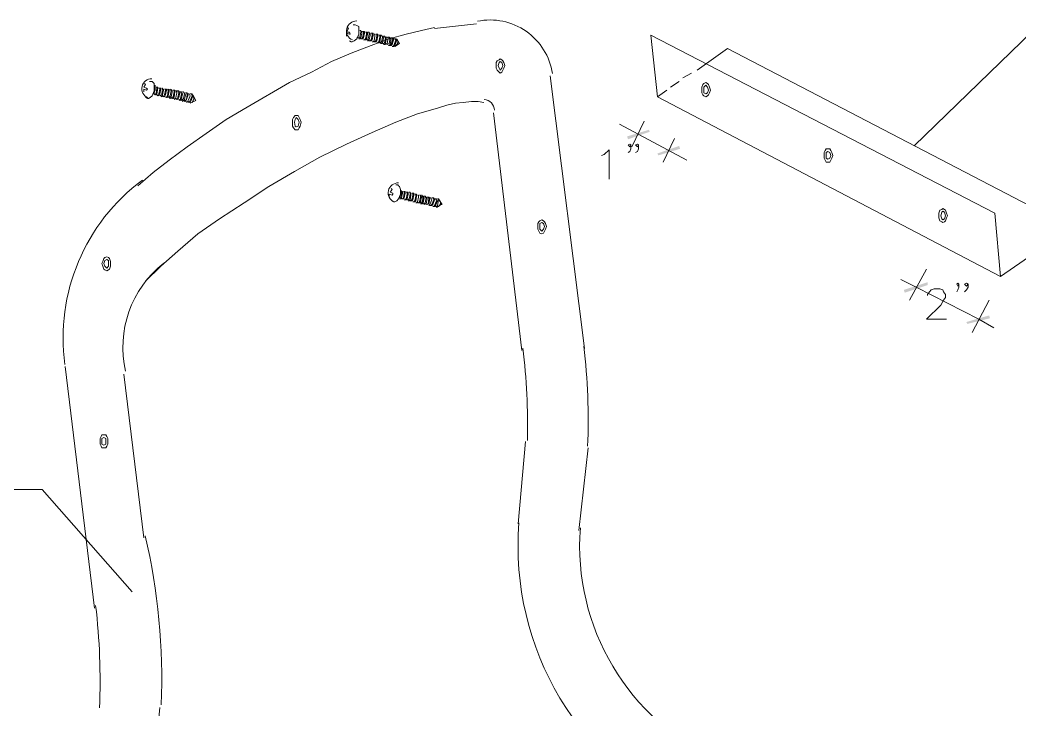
# Model space of a CAD drawing. Header units: inches. Extents: x 0.22 to 6.49, y 0.27 to 4.47.
# Drawn here: x 0.944 to 1.658, y 3.007 to 3.499 of the extents above; entities that cross this region are included whole.
import ezdxf

# ---------------------------------------------------------------- set-up
doc = ezdxf.new("R2010")
doc.units = ezdxf.units.IN
doc.header["$MEASUREMENT"] = 0
doc.layers.add('PDF_PDF11_PDF7_PDF9_0', color=7, linetype='Continuous')
doc.layers.add('PDF_PDF11_PDF7_PDF9_COTAS-01', color=7, linetype='Continuous')

msp = doc.modelspace()

# ---------------------------------------------------------------- linework, layer by layer
at = {"layer": 'PDF_PDF11_PDF7_PDF9_0', "lineweight": 18}
for points in [[(1.23967, 3.49364), (1.2302, 3.49161), (1.21937, 3.4889), (1.20719, 3.48552), (1.19433, 3.48078), (1.18011, 3.47537), (1.1659, 3.46928), (1.15169, 3.46183), (1.13612, 3.45439), (1.10567, 3.43679), (1.09078, 3.42799), (1.07656, 3.41784), (1.06303, 3.40836), (1.05017, 3.39889), (1.03866, 3.39009), (1.02783, 3.38062)], [(1.26945, 3.49635), (1.23967, 3.49296)], [(1.34661, 3.26421), (1.32224, 3.45912)], [(1.27487, 3.44017), (1.2708, 3.44085), (1.26607, 3.44085), (1.25998, 3.44017), (1.25456, 3.4395), (1.24847, 3.43814), (1.2417, 3.43611), (1.22749, 3.43205), (1.21192, 3.42596), (1.195, 3.41852), (1.17673, 3.4104), (1.15778, 3.40092), (1.13951, 3.39077), (1.12123, 3.37994), (1.10364, 3.36843), (1.08604, 3.35693), (1.07047, 3.3461), (1.05626, 3.33392), (1.04408, 3.32309), (1.03325, 3.31226)], [(1.30194, 3.26285), (1.28163, 3.43273)], [(0.9967, 3.07876), (0.97572, 3.25135)], [(1.03189, 3.12885), (1.01768, 3.24593)], [(1.30464, 3.19788), (1.29923, 3.139)], [(1.34931, 3.19314), (1.34255, 3.13426)], [(1.0434, 3.0077), (1.03799, 2.95017)]]:
    msp.add_lwpolyline(points, dxfattribs=at)
at = {"layer": 'PDF_PDF11_PDF7_PDF9_0', "lineweight": 5}
for points in [[(1.17741, 3.49364), (1.17808, 3.49296), (1.17673, 3.49026), (1.17876, 3.49026), (1.17944, 3.4889), (1.17876, 3.4889), (1.17673, 3.48958), (1.17673, 3.48755)], [(1.17876, 3.48417), (1.18011, 3.48349), (1.18079, 3.48349), (1.18214, 3.48417), (1.18417, 3.48552), (1.18553, 3.4889), (1.18553, 3.49229), (1.18553, 3.49432), (1.18417, 3.495), (1.18282, 3.49567), (1.18147, 3.49567)], [(1.18417, 3.4862), (1.18485, 3.48687), (1.18553, 3.4889), (1.18553, 3.49026), (1.18553, 3.49161)], [(1.18485, 3.4862), (1.18553, 3.4862), (1.1862, 3.48687), (1.18688, 3.49026), (1.18688, 3.49161), (1.1862, 3.49161)], [(1.18553, 3.48552), (1.1862, 3.48552), (1.18688, 3.4862), (1.18756, 3.48958), (1.18756, 3.49093), (1.18688, 3.49093)], [(1.18688, 3.48552), (1.18756, 3.48552), (1.18824, 3.4862), (1.18891, 3.48958), (1.18891, 3.49093), (1.18824, 3.49093)], [(1.18756, 3.48552), (1.18824, 3.48552), (1.18891, 3.4862), (1.18959, 3.48958), (1.18959, 3.49093), (1.18891, 3.49093)], [(1.18891, 3.48484), (1.18959, 3.48484), (1.19027, 3.48552), (1.19094, 3.4889), (1.19094, 3.49026), (1.19027, 3.49026)], [(1.18959, 3.48484), (1.19027, 3.48484), (1.19094, 3.48552), (1.19162, 3.4889), (1.19162, 3.49026), (1.19094, 3.49026)], [(1.19162, 3.48417), (1.1923, 3.48417), (1.19297, 3.48484), (1.19365, 3.48823), (1.19365, 3.48958), (1.19297, 3.48958)], [(1.19297, 3.48417), (1.19365, 3.48417), (1.19433, 3.48484), (1.195, 3.48823), (1.195, 3.48958), (1.19433, 3.48958)], [(1.19365, 3.48417), (1.19433, 3.48417), (1.195, 3.48484), (1.19568, 3.48823), (1.19568, 3.48958), (1.195, 3.48958)], [(1.195, 3.48349), (1.19568, 3.48349), (1.19636, 3.48417), (1.19703, 3.48755), (1.19703, 3.4889), (1.19636, 3.4889)], [(1.19636, 3.48349), (1.19703, 3.48349), (1.19771, 3.48417), (1.19839, 3.48755), (1.19839, 3.4889), (1.19771, 3.4889)], [(1.19839, 3.48281), (1.19906, 3.48281), (1.19974, 3.48349), (1.20042, 3.48687), (1.20042, 3.48823), (1.19974, 3.48823)], [(1.20042, 3.48281), (1.20109, 3.48281), (1.20177, 3.48349), (1.20245, 3.48687), (1.20177, 3.48823), (1.20109, 3.48823)], [(1.20109, 3.48214), (1.20177, 3.48214), (1.20245, 3.48281), (1.20312, 3.4862), (1.20245, 3.48755), (1.20177, 3.48755)], [(1.20245, 3.48214), (1.20312, 3.48214), (1.2038, 3.48281), (1.20448, 3.4862), (1.2038, 3.48755), (1.20312, 3.48755)], [(1.20312, 3.48146), (1.2038, 3.48146), (1.20448, 3.48214), (1.20516, 3.4862), (1.20448, 3.48687), (1.2038, 3.48687)], [(1.20448, 3.48146), (1.20583, 3.48214), (1.20651, 3.4862), (1.20583, 3.48687), (1.20516, 3.48687)], [(1.20583, 3.48146), (1.20719, 3.48214), (1.20786, 3.4862), (1.20719, 3.48687), (1.20651, 3.48687)], [(1.20651, 3.48078), (1.20786, 3.48146), (1.20854, 3.48552), (1.20786, 3.4862), (1.20719, 3.4862)], [(1.20719, 3.48078), (1.20786, 3.48078), (1.20854, 3.48146), (1.20989, 3.48552), (1.20922, 3.4862), (1.20854, 3.4862)], [(1.20922, 3.48011), (1.20989, 3.48011), (1.21057, 3.48078), (1.21192, 3.48484), (1.21125, 3.48552), (1.21057, 3.48552)], [(1.20989, 3.48011), (1.21057, 3.48011), (1.21125, 3.48078), (1.2126, 3.48484), (1.21192, 3.48552), (1.21125, 3.48552)], [(1.2126, 3.48552), (1.21463, 3.48214), (1.21125, 3.48011)], [(1.21192, 3.48078), (1.2126, 3.48146), (1.21328, 3.48281), (1.21328, 3.48417), (1.2126, 3.48484)], [(1.2126, 3.48146), (1.21328, 3.48281), (1.21328, 3.48417)], [(1.03257, 3.45371), (1.03325, 3.45303), (1.03189, 3.451), (1.03392, 3.45033), (1.0346, 3.44965), (1.03392, 3.44897), (1.03189, 3.44965), (1.03189, 3.44762)], [(1.03325, 3.44356), (1.0346, 3.44288), (1.03528, 3.44288), (1.03663, 3.44356), (1.03799, 3.44491), (1.03934, 3.4483), (1.03934, 3.45236), (1.03934, 3.45371), (1.03799, 3.45506), (1.03731, 3.45506), (1.03596, 3.45506)], [(1.03866, 3.44627), (1.03934, 3.44694), (1.04002, 3.44897), (1.04002, 3.451), (1.04002, 3.45236)], [(1.03934, 3.44627), (1.04002, 3.44559), (1.04069, 3.44627), (1.04137, 3.45033), (1.04137, 3.451), (1.04069, 3.451)], [(1.04002, 3.44627), (1.04069, 3.44559), (1.04137, 3.44627), (1.04205, 3.45033), (1.04205, 3.451), (1.04137, 3.451)], [(1.04137, 3.44559), (1.04205, 3.44491), (1.04272, 3.44627), (1.0434, 3.44965), (1.0434, 3.45033), (1.04272, 3.45033)], [(1.04205, 3.44559), (1.04272, 3.44491), (1.0434, 3.44627), (1.04408, 3.44965), (1.04408, 3.45033), (1.0434, 3.45033)], [(1.0434, 3.44559), (1.04408, 3.44491), (1.04475, 3.44627), (1.04543, 3.44965), (1.04543, 3.45033), (1.04475, 3.45033)], [(1.04408, 3.44491), (1.04475, 3.44424), (1.04543, 3.44559), (1.04611, 3.44897), (1.04611, 3.44965), (1.04543, 3.44965)], [(1.04611, 3.44491), (1.04678, 3.44424), (1.04746, 3.44559), (1.04814, 3.44897), (1.04814, 3.44965), (1.04746, 3.44965)], [(1.04746, 3.44424), (1.04814, 3.44356), (1.04881, 3.44491), (1.04949, 3.4483), (1.04949, 3.44965), (1.04881, 3.44897)], [(1.04814, 3.44424), (1.04881, 3.44356), (1.04949, 3.44491), (1.05017, 3.4483), (1.05017, 3.44965), (1.04949, 3.44897)], [(1.04949, 3.44424), (1.05017, 3.44356), (1.05084, 3.44491), (1.05152, 3.4483), (1.05152, 3.44965), (1.05084, 3.44897)], [(1.05017, 3.44356), (1.05084, 3.44288), (1.05152, 3.44424), (1.0522, 3.44762), (1.0522, 3.44897), (1.05152, 3.44897)], [(1.0522, 3.44356), (1.05288, 3.44288), (1.05355, 3.44424), (1.05423, 3.44762), (1.05423, 3.44897), (1.05355, 3.44897)], [(1.05491, 3.44288), (1.05558, 3.4422), (1.05626, 3.44356), (1.05694, 3.44694), (1.05626, 3.4483), (1.05558, 3.4483)], [(1.05558, 3.44288), (1.05626, 3.4422), (1.05694, 3.44356), (1.05761, 3.44694), (1.05694, 3.4483), (1.05626, 3.4483)], [(1.05694, 3.4422), (1.05761, 3.44153), (1.05829, 3.44288), (1.05897, 3.44627), (1.05829, 3.44762), (1.05761, 3.44762)], [(1.05761, 3.4422), (1.05829, 3.44153), (1.05897, 3.44288), (1.05964, 3.44627), (1.05897, 3.44762), (1.05829, 3.44762)], [(1.05897, 3.4422), (1.05897, 3.44153), (1.06032, 3.44288), (1.061, 3.44627), (1.06032, 3.44762), (1.05964, 3.44762)], [(1.05964, 3.44153), (1.05964, 3.44085), (1.061, 3.4422), (1.06167, 3.44559), (1.061, 3.44694), (1.06032, 3.44694)], [(1.06235, 3.44694), (1.06303, 3.44694), (1.0637, 3.44559), (1.06235, 3.4422), (1.06167, 3.44085), (1.061, 3.44153), (1.061, 3.44085), (1.06235, 3.4422), (1.06303, 3.44559), (1.06235, 3.44694), (1.06167, 3.44694)], [(1.0637, 3.44085), (1.06438, 3.44017), (1.06506, 3.44153), (1.06641, 3.44491), (1.06573, 3.44627), (1.06506, 3.44627)], [(1.06438, 3.44085), (1.06506, 3.44017), (1.06573, 3.44153), (1.06709, 3.44491), (1.06641, 3.44627), (1.06573, 3.44627)], [(1.06709, 3.44559), (1.06912, 3.44153), (1.06506, 3.4395)], [(1.06641, 3.44017), (1.06709, 3.44085), (1.06776, 3.4422), (1.06776, 3.44356), (1.06709, 3.44424)], [(1.06709, 3.44153), (1.06776, 3.4422), (1.06776, 3.44356)], [(1.20854, 3.37859), (1.20922, 3.37791), (1.20786, 3.37588), (1.20989, 3.3752), (1.20989, 3.37452), (1.20922, 3.37385), (1.20719, 3.37452), (1.20719, 3.37249)], [(1.20922, 3.36979), (1.21057, 3.36911), (1.21125, 3.36911), (1.2126, 3.36979), (1.21395, 3.37114), (1.21531, 3.37452), (1.21531, 3.37791), (1.21463, 3.37994), (1.21395, 3.38062), (1.21328, 3.38129), (1.21192, 3.38129)], [(1.21463, 3.37182), (1.21531, 3.37249), (1.21598, 3.37452), (1.21598, 3.37588), (1.21598, 3.37723)], [(1.21463, 3.37114), (1.21531, 3.37114), (1.21598, 3.37182), (1.21666, 3.3752), (1.21666, 3.37656), (1.21598, 3.37656)], [(1.21598, 3.37114), (1.21666, 3.37114), (1.21734, 3.37182), (1.21801, 3.3752), (1.21801, 3.37656), (1.21734, 3.37656)], [(1.21666, 3.37114), (1.21734, 3.37114), (1.21801, 3.37182), (1.21869, 3.3752), (1.21869, 3.37656), (1.21801, 3.37656)], [(1.21801, 3.37046), (1.21869, 3.37046), (1.21937, 3.37114), (1.22004, 3.37452), (1.22004, 3.37588), (1.21937, 3.37588)], [(1.21869, 3.37046), (1.21937, 3.37046), (1.22004, 3.37114), (1.22072, 3.37452), (1.22072, 3.37588), (1.22004, 3.37588)], [(1.22004, 3.37046), (1.22072, 3.37046), (1.2214, 3.37114), (1.22208, 3.37452), (1.22208, 3.37588), (1.2214, 3.37588)], [(1.22208, 3.36979), (1.22275, 3.36979), (1.22343, 3.37046), (1.22411, 3.37385), (1.22411, 3.3752), (1.22343, 3.3752)], [(1.22275, 3.36979), (1.22343, 3.36979), (1.22411, 3.37046), (1.22478, 3.37385), (1.22478, 3.3752), (1.22411, 3.3752)], [(1.22411, 3.36911), (1.22478, 3.36911), (1.22546, 3.36979), (1.22614, 3.37317), (1.22614, 3.37452), (1.22546, 3.37452)], [(1.22478, 3.36911), (1.22546, 3.36911), (1.22614, 3.36979), (1.22681, 3.37317), (1.22681, 3.37452), (1.22614, 3.37452)], [(1.22614, 3.36843), (1.22681, 3.36843), (1.22749, 3.36911), (1.22817, 3.37249), (1.22817, 3.37385), (1.22749, 3.37385)], [(1.22817, 3.36843), (1.22884, 3.36843), (1.22952, 3.36911), (1.2302, 3.37249), (1.22952, 3.37385)], [(1.22952, 3.36843), (1.2302, 3.36843), (1.23087, 3.36911), (1.23155, 3.37249), (1.23087, 3.37385), (1.2302, 3.37385)], [(1.22952, 3.36776), (1.2302, 3.36776), (1.23087, 3.36843), (1.23155, 3.37182), (1.23087, 3.37317), (1.2302, 3.37317)], [(1.2302, 3.36776), (1.23087, 3.36776), (1.23155, 3.36843), (1.23223, 3.37182), (1.23155, 3.37317), (1.23087, 3.37317)], [(1.23155, 3.36776), (1.23223, 3.36776), (1.2329, 3.36843), (1.23358, 3.37182), (1.2329, 3.37317), (1.23223, 3.37317)], [(1.23223, 3.36708), (1.23358, 3.36776), (1.23426, 3.37114), (1.23358, 3.37249), (1.2329, 3.37249)], [(1.23358, 3.36708), (1.23493, 3.36776), (1.23561, 3.37114), (1.23493, 3.37249), (1.23426, 3.37249)], [(1.23426, 3.36708), (1.23561, 3.36776), (1.23629, 3.37114), (1.23561, 3.37249), (1.23493, 3.37249)], [(1.23561, 3.3664), (1.23629, 3.36708), (1.23764, 3.37046), (1.23696, 3.37182), (1.23629, 3.37182)], [(1.23629, 3.3664), (1.23696, 3.3664), (1.23764, 3.36708), (1.239, 3.37046), (1.23832, 3.37182), (1.23764, 3.37182)], [(1.23696, 3.3664), (1.23764, 3.3664), (1.23832, 3.36708), (1.23967, 3.37046), (1.239, 3.37182), (1.23832, 3.37182)], [(1.239, 3.36573), (1.23967, 3.36573), (1.24035, 3.3664), (1.2417, 3.36979), (1.24103, 3.37114), (1.24035, 3.37114)], [(1.24035, 3.36573), (1.24103, 3.36573), (1.2417, 3.3664), (1.24238, 3.37046), (1.24238, 3.37114), (1.2417, 3.37114)], [(1.24238, 3.37114), (1.24509, 3.36708)], [(1.24103, 3.36505), (1.24509, 3.36776)], [(1.24238, 3.36573), (1.24306, 3.3664), (1.24373, 3.36776), (1.24373, 3.36911), (1.24306, 3.36979)], [(1.24306, 3.3664), (1.24373, 3.36776), (1.24373, 3.36911)]]:
    msp.add_lwpolyline(points, dxfattribs=at)
at = {"layer": 'PDF_PDF11_PDF7_PDF9_0', "lineweight": 13}
msp.add_lwpolyline([(1.58213, 3.40904), (1.67418, 3.49838), (1.81021, 3.49838)], dxfattribs=at)
at = {"layer": 'PDF_PDF11_PDF7_PDF9_0', "lineweight": 5}
for points in [[(1.1923, 3.49026), (1.19297, 3.49026), (1.19297, 3.4889), (1.1923, 3.48552), (1.19162, 3.48484), (1.19094, 3.48484), (1.19162, 3.48484), (1.1923, 3.48552), (1.19297, 3.4889), (1.19297, 3.49026)], [(1.19839, 3.4889), (1.19906, 3.4889), (1.19906, 3.48755), (1.19839, 3.48417), (1.19771, 3.48349), (1.19703, 3.48349), (1.19771, 3.48349), (1.19839, 3.48417), (1.19906, 3.48755), (1.19906, 3.4889)], [(1.20042, 3.48823), (1.20109, 3.48823), (1.20109, 3.48687), (1.20042, 3.48349), (1.19974, 3.48281), (1.19906, 3.48281), (1.19974, 3.48281), (1.20042, 3.48349), (1.20109, 3.48755)], [(1.20922, 3.4862), (1.20989, 3.4862), (1.21057, 3.48552), (1.20922, 3.48146), (1.20854, 3.48078), (1.20786, 3.48078), (1.20854, 3.48078), (1.20922, 3.48146), (1.21057, 3.48552), (1.20989, 3.4862)], [(1.28637, 3.46116), (1.28772, 3.46183), (1.2884, 3.46319), (1.28908, 3.46454), (1.28976, 3.46657), (1.28908, 3.4686), (1.2884, 3.46995), (1.28772, 3.47063), (1.28637, 3.47131), (1.28569, 3.47063), (1.28434, 3.46995), (1.28366, 3.4686), (1.28366, 3.46657), (1.28366, 3.46454), (1.28434, 3.46319), (1.28569, 3.46183)], [(1.28637, 3.46928), (1.28569, 3.4686), (1.28502, 3.46657), (1.28569, 3.46454), (1.28637, 3.46319), (1.28772, 3.46454), (1.2884, 3.46657), (1.28772, 3.4686)], [(1.04678, 3.44965), (1.04746, 3.44965), (1.04746, 3.44897), (1.04678, 3.44559), (1.04611, 3.44424), (1.04543, 3.44491), (1.04611, 3.44424), (1.04678, 3.44559), (1.04746, 3.44897), (1.04746, 3.44965)], [(1.43324, 3.44424), (1.43459, 3.44491), (1.43527, 3.44559), (1.43594, 3.44694), (1.43662, 3.44897), (1.43594, 3.451), (1.43527, 3.45303), (1.43459, 3.45371), (1.43324, 3.45439), (1.43188, 3.45371), (1.43121, 3.45303), (1.43053, 3.451), (1.43053, 3.44897), (1.43053, 3.44694), (1.43121, 3.44559), (1.43188, 3.44491)], [(1.43324, 3.45236), (1.43188, 3.451), (1.43188, 3.44897), (1.43188, 3.44694), (1.43324, 3.44627), (1.43459, 3.44694), (1.43527, 3.44897), (1.43459, 3.451)], [(1.05288, 3.44897), (1.05355, 3.44897), (1.05355, 3.44762), (1.05288, 3.44424), (1.0522, 3.44288), (1.05152, 3.44356), (1.0522, 3.44288), (1.05288, 3.44424), (1.05355, 3.44762), (1.05355, 3.44897)], [(1.05491, 3.4483), (1.05558, 3.4483), (1.05558, 3.44694), (1.05491, 3.44356), (1.05423, 3.4422), (1.05355, 3.44288), (1.05423, 3.4422), (1.05491, 3.44356), (1.05558, 3.44694)], [(1.0637, 3.44627), (1.06438, 3.44627), (1.06506, 3.44491), (1.0637, 3.44153), (1.06303, 3.44017), (1.06235, 3.44085), (1.06303, 3.44017), (1.0637, 3.44153), (1.06506, 3.44491), (1.06438, 3.44627)], [(1.14086, 3.42055), (1.14221, 3.42055), (1.14289, 3.4219), (1.14357, 3.42325), (1.14424, 3.42596), (1.14357, 3.42799), (1.14289, 3.42935), (1.14221, 3.4307), (1.14086, 3.4307), (1.14018, 3.4307), (1.13883, 3.42935), (1.13815, 3.42799), (1.13815, 3.42596), (1.13815, 3.42325), (1.13883, 3.4219), (1.14018, 3.42055)], [(1.14086, 3.42935), (1.14018, 3.42799), (1.13951, 3.42596), (1.14018, 3.42325), (1.14086, 3.42258), (1.14221, 3.42325), (1.14289, 3.42596), (1.14221, 3.42799)], [(1.52054, 3.39754), (1.5219, 3.39754), (1.52257, 3.39889), (1.52325, 3.40024), (1.52393, 3.40227), (1.52325, 3.4043), (1.52257, 3.40566), (1.5219, 3.40701), (1.52054, 3.40701), (1.51919, 3.40701), (1.51851, 3.40566), (1.51784, 3.4043), (1.51784, 3.40227), (1.51784, 3.40024), (1.51851, 3.39889), (1.51919, 3.39754)], [(1.52054, 3.40498), (1.51919, 3.4043), (1.51919, 3.40227), (1.51919, 3.40024), (1.52054, 3.39957), (1.5219, 3.40024), (1.52257, 3.40227), (1.5219, 3.4043)], [(1.22208, 3.3752), (1.22275, 3.3752), (1.22275, 3.37385), (1.22208, 3.37046), (1.2214, 3.36979), (1.22072, 3.36979), (1.2214, 3.36979), (1.22208, 3.37046), (1.22275, 3.37385), (1.22275, 3.3752)], [(1.22884, 3.37385), (1.22952, 3.37385), (1.22952, 3.37249), (1.22884, 3.36911), (1.22817, 3.36843), (1.22749, 3.36843), (1.22817, 3.36843), (1.22884, 3.36911), (1.22952, 3.37249), (1.22952, 3.37385)], [(1.23967, 3.37114), (1.24035, 3.37114), (1.24103, 3.36979), (1.23967, 3.3664), (1.239, 3.36573), (1.23832, 3.36573), (1.239, 3.36573), (1.23967, 3.3664), (1.24103, 3.36979), (1.24035, 3.37114)], [(1.60244, 3.35422), (1.60379, 3.3549), (1.60447, 3.35557), (1.60514, 3.3576), (1.60582, 3.35896), (1.60514, 3.36099), (1.60447, 3.36302), (1.60379, 3.3637), (1.60244, 3.36437), (1.60176, 3.3637), (1.60041, 3.36302), (1.59973, 3.36099), (1.59973, 3.35896), (1.59973, 3.3576), (1.60041, 3.35557), (1.60176, 3.3549)], [(1.31615, 3.3461), (1.3175, 3.34678), (1.31818, 3.34813), (1.31886, 3.34948), (1.31953, 3.35151), (1.31886, 3.35354), (1.31818, 3.3549), (1.3175, 3.35557), (1.31615, 3.35625), (1.3148, 3.35557), (1.31412, 3.3549), (1.31344, 3.35354), (1.31344, 3.35151), (1.31344, 3.34948), (1.31412, 3.34813), (1.3148, 3.34678)], [(1.60244, 3.36234), (1.60176, 3.36167), (1.60108, 3.35896), (1.60176, 3.35693), (1.60244, 3.35625), (1.60379, 3.35693), (1.60447, 3.35896), (1.60379, 3.36167)], [(1.31615, 3.35422), (1.3148, 3.35354), (1.3148, 3.35151), (1.3148, 3.34948), (1.31615, 3.34813), (1.3175, 3.34948), (1.31818, 3.35151), (1.3175, 3.35354)], [(1.0055, 3.3197), (1.00685, 3.32038), (1.00753, 3.32106), (1.00821, 3.32309), (1.00821, 3.32512), (1.00821, 3.32647), (1.00753, 3.3285), (1.00685, 3.32918), (1.0055, 3.32986), (1.00415, 3.32918), (1.00347, 3.3285), (1.00279, 3.32647), (1.00212, 3.32512), (1.00279, 3.32309), (1.00347, 3.32106), (1.00415, 3.32038)], [(1.0055, 3.32783), (1.00415, 3.32715), (1.00347, 3.32512), (1.00415, 3.32309), (1.0055, 3.32173), (1.00685, 3.32309), (1.00685, 3.32512), (1.00685, 3.32715)], [(1.00347, 3.19314), (1.00482, 3.19314), (1.0055, 3.1945), (1.00618, 3.19585), (1.00618, 3.19788), (1.00618, 3.19991), (1.0055, 3.20126), (1.00482, 3.20262), (1.00347, 3.20262), (1.00212, 3.20262), (1.00144, 3.20126), (1.00076, 3.19991), (1.00076, 3.19788), (1.00076, 3.19585), (1.00144, 3.1945), (1.00212, 3.19314)], [(1.00347, 3.20059), (1.00212, 3.19991), (1.00212, 3.19788), (1.00212, 3.19585), (1.00347, 3.19517), (1.00482, 3.19585), (1.00482, 3.19788), (1.00482, 3.19991)]]:
    msp.add_lwpolyline(points, close=True, dxfattribs=at)
at = {"layer": 'PDF_PDF11_PDF7_PDF9_0', "lineweight": 18}
msp.add_lwpolyline([(1.03096, 3.38465, 0.273438), (0.97567, 3.25286, -0.273438)], format="xyb", close=True, dxfattribs=at)
for centre, radius, start, end in [((1.27927, 3.45405), 0.04501, 8.58, 101.61335), ((1.27453, 3.43442), 0.00778, 1.02128, 86.12241), ((1.09315, 3.26522), 0.07614, 128.06231, 193.09563), ((0.85424, 3.20972), 0.45176, 358.58271, 6.95986), ((0.89891, 3.21311), 0.45041, 357.61588, 6.72914), ((1.51208, 3.12309), 0.21285, 175.53955, 245.8795), ((1.51141, 3.12309), 0.16819, 175.56158, 245.90143), ((0.59502, 3.02834), 0.44974, 357.61051, 13.11213), ((0.55035, 3.02699), 0.45041, 357.5171, 6.82245)]:
    msp.add_arc(centre, radius, start, end, dxfattribs=at)
at = {"layer": 'PDF_PDF11_PDF7_PDF9_0', "lineweight": 5}
for centre in [(1.18384, 3.49127), (1.03765, 3.44999), (1.21362, 3.37554)]:
    msp.add_arc(centre, 0.00711, 88.57685, 246.13074, dxfattribs=at)
at = {"layer": 'PDF_PDF11_PDF7_PDF9_0', "transparency": 33554559}
for points in [[(1.39263, 3.42055), (1.37774, 3.41378), (1.37706, 3.41581)], [(1.39331, 3.41919), (1.39263, 3.42055), (1.37774, 3.41378)], [(1.39872, 3.40363), (1.3994, 3.40227), (1.41429, 3.40904)], [(1.3994, 3.40227), (1.41429, 3.40904), (1.41496, 3.40701)], [(1.57469, 3.30617), (1.57536, 3.30414), (1.59161, 3.31158)], [(1.57536, 3.30414), (1.59161, 3.31158), (1.59161, 3.30955)], [(1.6356, 3.28789), (1.62003, 3.2818), (1.61936, 3.28316)], [(1.63628, 3.28586), (1.6356, 3.28789), (1.62003, 3.2818)]]:
    msp.add_solid(points, dxfattribs=at)
at = {"layer": 'PDF_PDF11_PDF7_PDF9_COTAS-01', "lineweight": 18}
for points in [[(1.39872, 3.44424), (1.39398, 3.48823), (1.63966, 3.36099), (1.64372, 3.31564), (1.69448, 3.35084), (1.4488, 3.47875), (1.43391, 3.46792), (1.42715, 3.46319)], [(1.41699, 3.45777), (1.42308, 3.46116)], [(1.4082, 3.451), (1.41429, 3.45506)], [(1.64372, 3.31564), (1.39872, 3.44424), (1.40549, 3.44897)], [(1.35879, 3.40227), (1.36082, 3.40295), (1.3642, 3.40633), (1.3642, 3.38535)], [(1.37977, 3.40972), (1.37909, 3.40836), (1.37774, 3.40972), (1.37909, 3.4104), (1.37977, 3.40972), (1.37977, 3.40701), (1.37909, 3.40498), (1.37774, 3.4043)], [(1.38518, 3.40972), (1.38451, 3.40836), (1.38315, 3.40972), (1.38451, 3.4104), (1.38518, 3.40972), (1.38518, 3.40701), (1.38451, 3.40498), (1.38315, 3.4043)], [(1.59161, 3.30211), (1.59161, 3.30278), (1.59296, 3.30481), (1.59432, 3.30617), (1.59635, 3.30684), (1.60041, 3.30684), (1.60244, 3.30617), (1.60311, 3.30481), (1.60447, 3.30278), (1.60447, 3.30075), (1.60311, 3.29872), (1.60108, 3.29534), (1.59093, 3.28519), (1.60514, 3.28519)], [(1.61394, 3.31023), (1.61327, 3.30888), (1.61259, 3.31023), (1.61327, 3.31091), (1.61394, 3.31023), (1.61394, 3.3082), (1.61327, 3.30617), (1.61259, 3.30481)], [(1.62071, 3.31023), (1.61936, 3.30888), (1.618, 3.31023), (1.61936, 3.31091), (1.62071, 3.31023), (1.62071, 3.3082), (1.61936, 3.30617), (1.618, 3.30481)]]:
    msp.add_lwpolyline(points, dxfattribs=at)
at = {"layer": 'PDF_PDF11_PDF7_PDF9_COTAS-01', "lineweight": 13}
for points in [[(1.37165, 3.42461), (1.4197, 3.39889)], [(1.38924, 3.42664), (1.38045, 3.40836)], [(1.4109, 3.41446), (1.40278, 3.39754)], [(1.59093, 3.32106), (1.57875, 3.29872)], [(1.63898, 3.2791), (1.62816, 3.28519), (1.58349, 3.3082), (1.57266, 3.31361)], [(1.6356, 3.29872), (1.62342, 3.27571)], [(1.02377, 3.09027), (0.95948, 3.16336), (0.67725, 3.16336)]]:
    msp.add_lwpolyline(points, dxfattribs=at)

doc.saveas('drawing.dxf')
